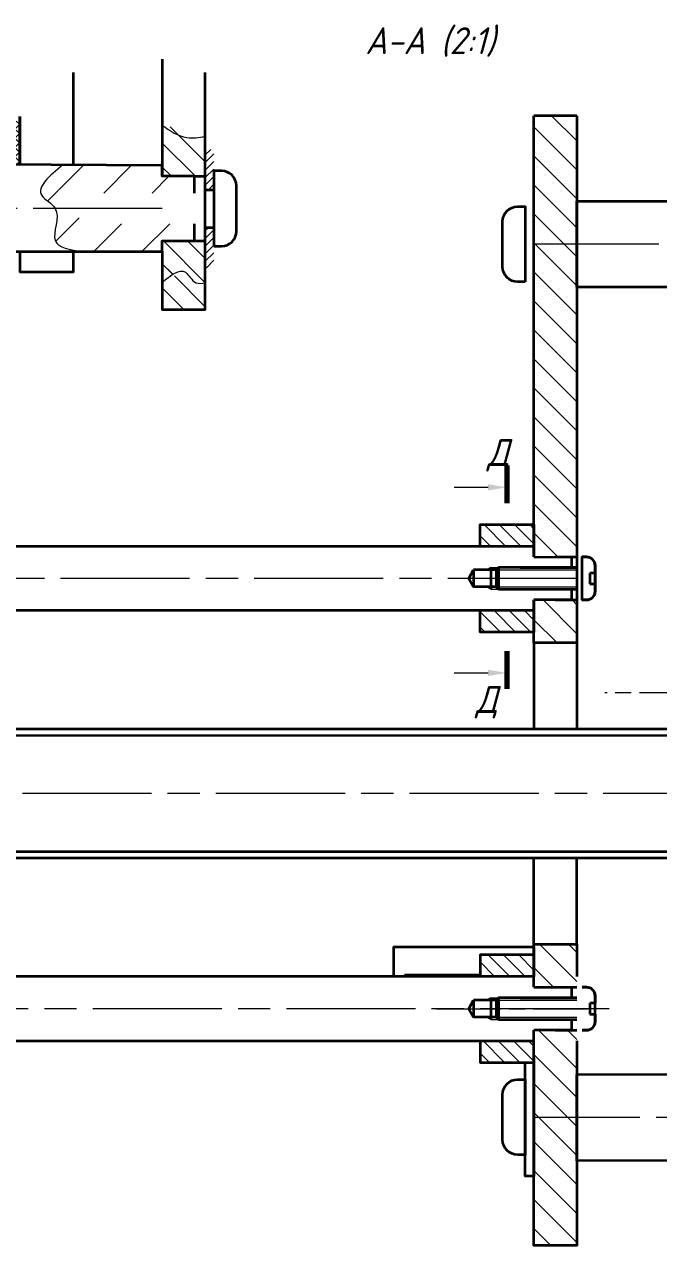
# Model space of a CAD drawing. Header units: millimetres. Extents: x -196 to 2000, y -99 to 952.
# Drawn here: x 218.9 to 336.8, y 216.4 to 443.3 of the extents above; entities that cross this region are included whole.
import ezdxf

# ---------------------------------------------------------------- set-up
doc = ezdxf.new("R2010")
doc.units = ezdxf.units.MM
doc.linetypes.add('AM_ISO08W050', pattern=[18, 12, -1.5, 3, -1.5])
doc.linetypes.add('AM_ISO08W050x2', pattern=[9, 6, -0.75, 1.5, -0.75])
for name, color, linetype, lineweight in [('AM_0', 7, 'Continuous', 35), ('AM_4', 3, 'Continuous', 15), ('AM_5', 3, 'Continuous', 15), ('AM_7', 4, 'AM_ISO08W050', 15), ('AM_8', 1, 'Continuous', 15), ('основные', 7, 'Continuous', 35), ('оч жирные', 7, 'Continuous', 70), ('тонкие', 2, 'Continuous', 15)]:
    doc.layers.add(name, color=color, linetype=linetype, lineweight=lineweight)
doc.styles.get("Standard").update_dxf_attribs({"font": 'geniso.shx', "oblique": 15})
pattern_1 = [(315, (-294.7180121127356, 1469.213407112766), (0.7071067811865477, 0.7071067811865475), [])]
pattern_2 = [(135, (-229.4588857355364, -490.5489178993587), (-1.122532015133644, -1.122532015133644), [])]
pattern_3 = [(45, (-229.4588857355364, -490.5489178993587), (-0.3535533905932738, 0.3535533905932738), [])]

# ---------------------------------------------------------------- blocks, each defined once
blk = doc.blocks.new('GENZOON8270P5')
at = {"layer": 'AM_8'}
h = blk.add_hatch(dxfattribs=at)
h.set_pattern_fill('ANSI31', color=256, scale=0.6, angle=270, style=0)
h.set_pattern_definition([(315, (-294.7180121127356, 1469.213407112766), (1.347038418160373, 1.347038418160373), [])])
h.paths.add_polyline_path([(51.62778003275253, 15.66081263605017), (51.62778003275253, 21.24382533795753), (51.62778003275253, 21.52731898701128), (51.62778003275253, 24.52731898701128), (51.62778003275253, 25.54591594820928), (51.62778003275253, 28.92731898701092), (51.62778003275253, 33.52731898701106), (47.62778003275253, 33.52731898701109), (47.62778003275253, 15.6608126360502), (47.85462274169095, 15.87731898699622), (47.85462274169095, 15.6608126360502)])
h.paths.add_polyline_path([(51.62778003275207, 52.52731898701154), (51.62778003275207, 63.52731898701109), (47.62778003275253, 63.52731898701109), (47.62778003275275, 52.52731898701154)])
h.paths.add_polyline_path([(51.62778003275253, 12.52731898701128), (51.62778003275253, 14.09382533794243), (47.85462274169095, 14.09382533794246), (47.85462274169095, 13.87731898699622), (47.62778003275253, 14.09382533794246), (47.62778003275253, 12.52731898701131)])
h.paths.add_polyline_path([(51.62778003275253, -41.4726810129887), (51.62778003275253, -21.75617466204268), (51.62778003275253, -16.25617466204247), (51.62778003275253, -14.82268101297362), (47.85462274169095, -14.82268101297359), (47.62778003275253, -14.60617466202757), (47.62778003275253, -20.18918736393471), (47.62778003275253, -41.4726810129887)])
h.paths.add_polyline_path([(51.62778003275253, -12.82268101297362), (51.62778003275253, -11.47268101298872), (47.62778003275253, -11.47268101298869), (47.62778003275253, -13.03918736391961), (47.85462274169095, -12.82268101297359)])
h.paths.add_polyline_path([(4.018718076483765, -41.47268101298847), (4.018718076483765, -29.57653150981584), (0.01871807648376489, -29.58335869461099), (0.01871807648376489, -35.03580210928432), (0.01871807648376489, -41.47268101298847)])
h.paths.add_polyline_path([(4.018718076483765, -29.57653150981584), (4.018718076483765, -22.45912078278481), (4.018718076483765, -21.45912116351769), (2.018721882820955, -21.45912116351769), (0.01871807648376489, -21.45912116351769), (0.01871807648376489, -29.58335869461099)])
h.paths.add_polyline_path([(4.018718076483765, -17.45912116351769), (4.018718076483765, -16.45912078278479), (4.018718076483765, -13.4695954177962), (0.01871807648376489, -13.4695954177962), (0.01871807648376489, -17.45912116351769), (2.018721882820955, -17.45912116351769)])
h.paths.add_polyline_path([(4.018718076483765, 14.5304045568123), (4.018718076483765, 18.5304041760794), (2.018721882820955, 18.5304041760794), (0.01871807648376489, 18.5304041760794), (0.01871807648376489, 14.5304045568123)])
h.paths.add_polyline_path([(2.018721882820955, 22.5304041760794), (4.018718076483765, 22.5304041760794), (4.018718076483765, 23.5304045568123), (4.018718076483765, 51.59044008330807), (0.01871807648376489, 51.59044008330807), (0.01871807648376489, 46.09044008330807), (0.01871807648376489, 22.5304041760794)])
h.paths.add_polyline_path([(4.018718076483765, 51.59044008330807), (4.018718076483765, 63.52731898701131), (0.01871807648376489, 63.52731898701131), (0.01871807648376489, 51.59044008330807)])
h = blk.add_hatch(dxfattribs=at)
h.set_pattern_fill('_U', color=256, angle=315, style=0, pattern_type=0)
h.set_pattern_definition(pattern_1)
h.paths.add_polyline_path([(-4.981281923516235, 23.52710543457056), (0.01871807648376489, 23.52712835874809), (0.01871807648376489, 25.53095488331655), (-4.981281923516235, 25.53095488331655)])
h = blk.add_hatch(dxfattribs=at)
h.set_pattern_fill('_U', color=256, angle=315, style=0, pattern_type=0)
h.set_pattern_definition(pattern_1)
h.paths.add_polyline_path([(0.01871807648376489, 17.53478140788479), (-4.981281923516235, 17.53475848370726), (-4.981281923516235, 15.53095488331655), (0.01871807648376489, 15.53095488331655)])
h = blk.add_hatch(dxfattribs=at)
h.set_pattern_fill('_U', color=256, angle=315, style=0, pattern_type=0)
h.set_pattern_definition(pattern_1)
h.paths.add_polyline_path([(0.01871807648376489, -14.45967110928905), (-4.981281923516235, -14.45967110928905), (-4.981282521402733, -16.46348617176574), (0.01871747859726725, -16.46348617176574)])
h = blk.add_hatch(dxfattribs=at)
h.set_pattern_fill('_U', color=256, angle=315, style=0, pattern_type=0)
h.set_pattern_definition(pattern_1)
h.paths.add_polyline_path([(-4.981281923516235, -24.45967110928906), (0.01871807648376489, -24.45967110928906), (0.01871807648376489, -22.45584458472059), (-4.981281923516235, -22.45582166054307)])
at = {"layer": 'AM_0'}
for p, q in [((-6.033628386368491, 20.53040342680924), (-5.581278227128223, 21.31389713934232)), ((-6.033628386368491, 20.53040342680924), (-5.581278007229685, 19.74690984123458)), ((-3.481281923516235, 21.31389820586651), (-5.581278227128223, 21.31389713934232)), ((-5.581278227128223, 21.31389713934232), (-5.581278007229685, 19.74690984123458)), ((-3.981278257511121, 21.53040371481984), (-3.981277976846968, 19.53040371481984)), ((-3.481281923516235, 19.74690984123458), (-5.581278007229685, 19.74690984123458)), ((-6.033628386368491, -19.45912191278785), (-5.581278227128223, -18.67562820025478)), ((-3.481281923516235, -18.67562713373059), (-5.581278227128223, -18.67562820025478)), ((-5.581278227128223, -18.67562820025478), (-5.581278007229685, -20.24261549836251)), ((-3.981278257511121, -18.45912162477725), (-3.981277976846968, -20.45912162477725)), ((-6.033628386368491, -19.45912191278785), (-5.581278007229685, -20.24261549836251)), ((-3.481281923516235, -20.24261549836251), (-5.581278007229685, -20.24261549836251))]:
    blk.add_line(p, q, dxfattribs=at)
at = {"layer": 'AM_4'}
for p, q in [((-3.981278257511121, 21.53040371481984), (-4.381278227128178, 21.31389730774094)), ((-3.981278257511121, 21.53040371481984), (-3.254440096768576, 21.53040371481984)), ((-3.481281923516235, 21.31389820586651), (4.018718076483765, 21.31389820586651)), ((-3.981277976846968, 19.53040371481984), (-4.381278007229639, 19.74691000963321)), ((-3.981277976846968, 19.53040371481984), (-3.254439214577815, 19.53040371481984)), ((-3.481281923516235, 19.74691090775877), (4.018718076483765, 19.74691090775855)), ((-3.981278257511121, -18.45912162477725), (-4.381278227128178, -18.67562803185615)), ((-3.981278257511121, -18.45912162477725), (-3.254440096768576, -18.45912162477725)), ((-3.481281923516235, -18.67562713373059), (4.018718076483765, -18.67562713373059)), ((-3.981277976846968, -20.45912162477725), (-4.381278007229639, -20.24261532996388)), ((-3.481281923516235, -20.24261443183832), (4.018718076483765, -20.24261443183855)), ((-3.981277976846968, -20.45912162477725), (-3.254439214577815, -20.45912162477725))]:
    blk.add_line(p, q, dxfattribs=at)
at = {"layer": 'AM_7'}
for p, q in [((47.62778003275253, 51.59044008330693), (0.01871807648376489, 51.59044008330807)), ((4.018718076483765, 20.5304045568123), (-125.5067100354129, 20.5304045568123)), ((-35.48128192351578, 17.5304045568123), (-120.0131787227654, 17.53860793245303)), ((72.47153196149202, 0.5273189870112844), (-130.6028885457281, 0.5359673785044379)), ((-35.48128192351578, -16.45912078278479), (-120.0131787227654, -16.46732415842553)), ((7.018718076483765, -19.45912049723484), (-127.0131792467826, -19.45913325484025)), ((27.8817900471895, -29.53580210928455), (0.01871807648376489, -29.58335869461099))]:
    blk.add_line(p, q, dxfattribs=at)
at = {"layer": 'AM_7', "linetype": 'AM_ISO08W050x2'}
for p, q in [((24.83079138402604, 9.893004337701996), (6.635655626476819, 9.893004337701996)), ((-9.033628386368491, -19.45912233378408), (5.018721882820955, -19.45912036178856))]:
    blk.add_line(p, q, dxfattribs=at)
at = {"layer": 'основные'}
for p, q in [((4.018718076483765, 63.52731898701131), (0.01871807648376489, 63.52731898701131)), ((2.018721882820955, 22.5304041760794), (4.018718076483765, 22.5304041760794)), ((-3.254439214577815, 21.53040455681253), (-3.481281923516235, 21.31389820586651)), ((-3.481281923516235, 21.31389820586651), (-3.481281923516235, 19.74691090775877)), ((-3.254439214577815, 21.53040455681253), (-3.254439214577815, 19.53040455681253)), ((4.018718076483765, 21.5304045568123), (-3.254439214577815, 21.53040455681253)), ((-1.254439214577815, 21.5304045568123), (4.018718076483765, 21.5304045568123)), ((5.71871807648381, 21.0304045568123), (5.21871807648381, 21.0304045568123)), ((5.21871807648381, 21.0304045568123), (5.21871807648381, 20.0304045568123)), ((-3.481281923516235, 19.74691090775877), (-3.254439214577815, 19.53040455681253)), ((-3.254439214577815, 19.5304045568123), (4.018718076483765, 19.5304045568123)), ((5.21871807648381, 20.0304045568123), (5.71871807648381, 20.0304045568123)), ((2.018721882820955, 18.5304041760794), (4.018718076483765, 18.5304041760794)), ((0.01871807648376489, 14.5304045568123), (0.01830368670334792, 6.529357490799839)), ((4.018718076483765, 14.5304045568123), (4.018718076483765, 6.529150301562368)), ((23.87839955240406, 5.913088817457265), (-120.0131787227654, 5.922087362652064)), ((39.37778003275253, 6.527318987011313), (-119.0131787227654, 6.535522362652273)), ((-120.0131787227654, -4.851042637347973), (23.87839959890221, -4.859246012988251)), ((24.94565712606345, -5.472681012988687), (-118.9720929658242, -5.464477637347727)), ((0.01871807648376489, -13.4695954177962), (0.01871807648376489, -5.471260166397769)), ((4.018718076483765, -13.4695954177962), (4.019173972145836, -5.471488194159519)), ((-4.981281923516235, -16.33308094811082), (-12.00402762473232, -16.33308094811082)), ((-12.00402762473232, -16.33308094811082), (-12.00402762473232, -16.46344251154574)), ((0.01871807648376489, -16.59391431960375), (0.01871807648376489, -16.33308094811082)), ((2.018721882820955, -17.45912116351769), (4.018718076483765, -17.45912116351769)), ((-3.254439214577815, -18.45912078278457), (-3.481281923516235, -18.67562713373059)), ((-3.481281923516235, -18.67562713373059), (-3.481281923516235, -20.24261443183832)), ((-3.254439214577815, -18.45912078278457), (-3.254439214577815, -20.45912078278457)), ((4.018718076483765, -18.45912078278479), (-3.254439214577815, -18.45912078278457)), ((-1.254439214577815, -18.45912078278479), (4.018718076483765, -18.45912078278479)), ((5.71871807648381, -18.95912078278479), (5.21871807648381, -18.95912078278479)), ((5.21871807648381, -18.95912078278479), (5.21871807648381, -19.95912078278479)), ((-3.481281923516235, -20.24261443183832), (-3.254439214577815, -20.45912078278457)), ((5.21871807648381, -19.95912078278479), (5.71871807648381, -19.95912078278479)), ((-3.254439214577815, -20.45912078278479), (4.018718076483765, -20.45912078278479)), ((2.018721882820955, -21.45912116351769), (4.018718076483765, -21.45912116351769)), ((4.018718076483765, -41.47268101298847), (0.01871807648376489, -41.47268101298847))]:
    blk.add_line(p, q, dxfattribs=at)
for points in [[(4.018718076483765, 63.52731898701131), (4.018718076483765, 14.5304045568123), (0.01871807648376489, 14.5304045568123), (0.01872188282095522, 18.53040445674409)], [(0.01871807648376489, 22.52876645778031), (0.01871807648376489, 63.52731898701131)], [(34.12778003275253, 47.59044008330784), (4.018718076483765, 47.59044008330693), (4.018718076483765, 55.59044008330693), (47.61409255135936, 55.59044008330784), (47.61409255135936, 47.59044008330784), (44.62778003275253, 47.59044008330784)], [(-4.981281923516235, 23.52710543457056), (-4.981281923516235, 25.53095488331655), (0.01871807648376489, 25.53095488331655), (0.01871807648376489, 22.52876645778031)], [(-120.009548586325, 22.51751997489723), (-120.0131787227654, 23.52657803224383), (0.01871807648376489, 23.52712835874809), (0.01871807648376489, 22.52876645778031)], [(0.01872188282095522, 22.53040445674409), (0.01872188282095522, 22.53040445674409), (3.518666659928527, 22.5175333407206), (3.518666659928527, 21.5175337214535)], [(3.518666659928527, 19.53040483747699), (3.518666659928527, 18.53040445674409), (0.01872188282095522, 18.53040445674409), (0.01872188282095522, 18.53040445674409)], [(0.01872188282095522, 18.53040445674409), (0.01871807648376489, 17.53478140788479), (-120.0131787227654, 17.53423108138054), (-120.0131830531197, 18.53040445674412)], [(0.01872188282095522, 18.53040445674409), (0.01871807648376489, 15.53095488331655), (-4.981281923516235, 15.53095488331655), (-4.981281923516235, 17.53475848370726)], [(0.01871807648376489, -17.46130934865334), (0.01871807648376489, -13.4695954177962), (4.018718076483765, -13.4695954177962), (4.018718076483765, -16.45912078278479)], [(-12.98128192351624, -16.46343803099558), (-12.98128192351624, -13.69391431960366), (0.01871807648376489, -13.69391431960366), (0.01871807648376489, -16.46349763385729)], [(0.01871807648376489, -17.46130934865334), (0.01871807648376489, -14.45967110928905), (-4.981281923516235, -14.45967110928905), (-4.981281923516235, -16.46347470967976)], [(0.01871807648376489, -17.46130934865334), (0.01871807648376489, -16.46349763385729), (-120.0131787227654, -16.46294730735303), (-120.0131787227654, -17.46104021922747)], [(0.01872188282095522, -17.45912116351769), (0.01872188282095522, -17.45912116351769), (3.518666659928527, -17.47199227954118), (3.518666659928527, -18.47199189880828)], [(-120.0131787227654, -21.45721369465923), (-120.0131787227654, -22.45529425821633), (0.01871807648376489, -22.45584458472059), (0.01871807648376489, -21.45748282408499)], [(-4.981281923516235, -22.45582166054307), (-4.981281923516235, -24.45967110928906), (0.01871807648376489, -24.45967110928906), (0.01871807648376489, -21.45748282408499)], [(3.518666659928527, -20.45912078278479), (3.518666659928527, -21.45912116351769), (0.01872188282095522, -21.45912116351769), (0.01871807648376489, -21.45748282408499)], [(4.018718076483765, -22.45912078278481), (4.018718076483765, -41.47268101298847), (0.01871807648376489, -41.47268101298847), (0.01871807648376489, -21.45748282408499)], [(0.01871807648376489, -24.03580210928432), (0.01871807648376489, -35.03580210928432), (-0.7812819235161896, -35.03580210928432), (-0.7812819235161896, -24.45967110928906)], [(28.8817900471895, -33.53580210928341), (4.018718076483765, -33.58335869461099), (4.018718076483765, -25.58335869461099), (28.8817900471895, -25.53580210928341)]]:
    blk.add_lwpolyline(points, dxfattribs=at)
for points in [[(-0.7812819235161896, 48.09044008330807), (-1.481281923516235, 48.09044008330807, -0.414213562373095), (-2.881281923516326, 49.49044008330816), (-2.881281923516326, 53.69044008330798, -0.414213562373095), (-1.481281923516235, 55.09044008330807), (-0.7812819235161896, 55.09044008330807)], [(-0.7812819235161896, -33.03580210928432), (-1.481281923516235, -33.03580210928432, -0.414213562373095), (-2.881281923516326, -31.63580210928446), (-2.881281923516326, -27.43580210928418, -0.414213562373095), (-1.481281923516235, -26.03580210928432), (-0.7812819235161896, -26.03580210928432)]]:
    blk.add_lwpolyline(points, format="xyb", close=True, dxfattribs=at)
for points in [[(5.71871807648381, 20.0304045568123), (5.71871807648381, 19.33040455681248, -0.414213562373095), (4.918718076483856, 18.5304045568123), (4.518718076483765, 18.5304045568123), (4.518718076483765, 22.5304045568123), (4.918718076483856, 22.5304045568123, -0.414213562373095), (5.71871807648381, 21.73040455681235), (5.71871807648381, 20.0304045568123)], [(5.71871807648381, 21.0304045568123), (5.71871807648381, 21.73040455681212, 0.414213562373095), (4.918718076483856, 22.5304045568123), (4.518718076483765, 22.5304045568123)], [(4.518718076483765, 22.5304045568123), (4.918718076483856, 22.5304045568123, -0.414213562373095), (5.71871807648381, 21.73040455681235), (5.71871807648381, 21.0304045568123)], [(4.518718076483765, 18.5304045568123), (4.918718076483856, 18.5304045568123, 0.414213562373095), (5.71871807648381, 19.33040455681225), (5.71871807648381, 21.0304045568123)], [(5.71871807648381, 20.0304045568123), (5.71871807648381, 19.33040455681248, -0.414213562373095), (4.918718076483856, 18.5304045568123), (4.518718076483765, 18.5304045568123)], [(5.71871807648381, -18.95912078278479), (5.71871807648381, -18.25912078278498, 0.414213562373095), (4.918718076483856, -17.45912078278479), (4.518718076483765, -17.45912078278479)], [(4.518718076483765, -17.45912078278479), (4.918718076483856, -17.45912078278479, -0.414213562373095), (5.71871807648381, -18.25912078278475), (5.71871807648381, -18.95912078278479)], [(4.518718076483765, -21.45912078278479), (4.918718076483856, -21.45912078278479, 0.414213562373095), (5.71871807648381, -20.65912078278484), (5.71871807648381, -18.95912078278479)], [(5.71871807648381, -19.95912078278479), (5.71871807648381, -20.65912078278461, -0.414213562373095), (4.918718076483856, -21.45912078278479), (4.518718076483765, -21.45912078278479)]]:
    blk.add_lwpolyline(points, format="xyb", dxfattribs=at)
blk = doc.blocks.new('GENZOOOQIR3P5')
at = {"layer": 'AM_8'}
h = blk.add_hatch(dxfattribs=at)
h.set_pattern_fill('_U', color=256, scale=0.61, angle=45, style=0, double=1, pattern_type=0)
h.set_pattern_definition([(45, (-293.8613123988321, -419.0883670304927), (-0.431335136523794, 0.431335136523794), []), (135, (-293.8613123988321, -419.0883670304927), (-0.431335136523794, -0.431335136523794), [])])
edge = h.paths.add_edge_path()
edge.add_line((-11.13856851445908, 4), (-11.13856851445908, 8.559025752934645))
edge.add_arc((0, 0), 14.0472285661869, 142.4608403546114, 154.1212497500329)
edge.add_line((-12.63856851445908, 6.131167612781496), (-12.63856851445908, 3.999999999999886))
edge.add_line((-12.63856851445908, 3.999999999999943), (-11.13856851445908, 4))
h = blk.add_hatch(dxfattribs=at)
h.set_pattern_fill('ANSI31', color=256, scale=0.5, angle=90, style=0)
h.set_pattern_definition(pattern_2)
h.paths.add_polyline_path([(6.111431485540862, -9.385525427001028), (6.111431485540862, -6.892603771100312), (6.111431485540862, -3), (5.111431485540862, -3), (2.111431485540862, -3), (2.111431485540862, -4), (2.111431485540891, -6.83212445239144), (2.111431485540862, -9.385525427001028)])
edge = h.paths.add_edge_path(flags=16)
edge.add_spline(control_points=[(6.111431485540862, -6.892603771100369), (5.799901860457481, -6.947332161337783), (5.002086096041836, -7.105998423218125), (4.165419004696446, -5.031240585267483), (2.945079052782802, -6.685672283137023), (2.111431485540862, -6.832124452391497)], knot_values=[0, 0, 0, 0, 0.8745598323163506, 2.243355510110743, 4.583661593112886, 4.583661593112886, 4.583661593112886, 4.583661593112886], degree=3, periodic=0)
edge.add_spline(control_points=[(2.111431485540862, -6.83212445239144), (2.909779903533064, -6.188035898493183), (4.180802780716931, -5.248116256314972), (4.991142880764528, -6.951724391046923), (5.813092963225188, -7.133296209489174), (6.111431485540862, -6.892603771100312)], knot_values=[0, 0, 0, 0, 2.340306083002165, 3.709101760796618, 4.583661593112939, 4.583661593112939, 4.583661593112939, 4.583661593112939], degree=3, periodic=0)
edge = h.paths.add_edge_path()
edge.add_line((6.111431485540862, 3), (6.111431485540862, 6.715077128073688))
edge.add_spline(control_points=[(6.111431485540919, 6.715077128073688), (5.525397879823146, 6.614359985277872), (4.027757432999209, 6.140192060572701), (2.977873962424383, 7.892119922496988), (2.111431485540891, 7.743211037721096)], knot_values=[0, 0, 0, 0, 1.725899568032613, 4.277617902933856, 4.277617902933856, 4.277617902933856, 4.277617902933856], degree=3, periodic=0)
edge.add_line((2.111431485540919, 7.743211037721096), (2.111431485540919, 3))
edge.add_line((2.111431485540919, 3), (5.111431485540919, 3))
edge.add_line((5.111431485540919, 3), (6.111431485540862, 3))
h = blk.add_hatch(dxfattribs=at)
h.set_pattern_fill('_U', color=256, scale=0.5, angle=45, style=0, pattern_type=0)
h.set_pattern_definition(pattern_3)
h.paths.add_polyline_path([(6.111431485540919, 5.5), (6.111431485540919, 1.75), (6.911431485540902, 1.75), (6.91143148554093, 5.5)])
h = blk.add_hatch(dxfattribs=at)
h.set_pattern_fill('ANSI31', color=256, style=0)
h.set_pattern_definition([(45, (-229.4588857355364, -490.5489178993587), (-2.245064030267288, 2.245064030267288), [])])
edge = h.paths.add_edge_path()
edge.add_line((5.111431485540862, -3), (2.111431485540862, -3))
edge.add_line((2.111431485540862, -3), (2.111431485540862, -4))
edge.add_line((2.111431485540862, -4), (-5.314627337769991, -3.999999999999943))
edge.add_spline(control_points=[(-5.314627337769792, -4), (-6.445974177736986, -3.83139488921978), (-8.81482882166074, -3.478363453102077), (-7.352307836712271, -0.8519067208747515), (-7.834752355292949, 0)], knot_values=[5.213890256287462, 5.213890256287462, 5.213890256287462, 5.213890256287462, 7.934251644596062, 10.90988062828703, 10.90988062828703, 10.90988062828703, 10.90988062828714], degree=3, periodic=0)
edge.add_spline(control_points=[(-7.834752355292977, 0), (-8.118021050702936, 0.500199496810751), (-10.24574434289406, 1.457748948213919), (-8.373214606520804, 3.023871139094524), (-7.128160442894, 4.065193429805333)], knot_values=[0, 0, 0, 1.101341240428155e-13, 1.747149170051696, 5.213890256287573, 5.213890256287573, 5.213890256287573, 5.213890256287573], degree=3, periodic=0)
edge.add_line((-7.128160442894, 4.065193429805333), (2.111431485540919, 4))
edge.add_line((2.111431485540919, 4), (2.111431485540919, 3))
edge.add_line((2.111431485540919, 3), (5.111431485540919, 3))
edge.add_line((5.111431485540919, 3), (5.111431485540919, 1.425240473580857))
edge.add_line((5.111431485540919, 1.425240473580857), (-5.288568514459058, 1.425240473580857))
edge.add_line((-5.288568514459058, 1.425240473580857), (-6.111431485540919, 0))
edge.add_line((-6.111431485540919, 0), (-5.288568514459058, -1.425240473580857))
edge.add_line((-5.288568514459058, -1.425240473580857), (5.111431485540919, -1.425240473580857))
edge.add_line((5.111431485540919, -1.425240473580857), (5.111431485540862, -3))
h = blk.add_hatch(dxfattribs=at)
h.set_pattern_fill('_U', color=256, scale=0.5, angle=45, style=0, pattern_type=0)
h.set_pattern_definition(pattern_3)
h.paths.add_polyline_path([(6.911431485540874, -5.5), (6.911431485540902, -1.75), (6.111431485540919, -1.75), (6.111431485540862, -5.5)])
h = blk.add_hatch(dxfattribs=at)
h.set_pattern_fill('ANSI31', color=256, scale=0.5, angle=90, style=0)
h.set_pattern_definition(pattern_2)
edge = h.paths.add_edge_path()
edge.add_line((6.111431485540862, -3), (5.111431485540862, -3))
edge.add_line((5.111431485540862, -3), (2.111431485540862, -3))
edge.add_line((2.111431485540862, -3), (2.111431485540862, -4))
edge.add_line((2.111431485540862, -4), (2.111431485540862, -6.83212445239144))
edge.add_spline(control_points=[(2.111431485540862, -6.83212445239144), (2.909779903533064, -6.188035898493183), (4.175065476395076, -5.167233531348018), (5.000789352463045, -7.087717337127685), (5.799901860457481, -6.947332161337897), (6.111431485540862, -6.892603771100369)], knot_values=[0, 0, 0, 0, 2.340306083002143, 3.709101760796595, 4.583661593112918, 4.583661593112918, 4.583661593112918, 4.583661593112918], degree=3, periodic=0)
edge.add_line((6.111431485540862, -6.892603771100312), (6.111431485540862, -3))
at = {"layer": 'AM_7'}
blk.add_line((2.111431485540919, 0), (-14.0472285661869, 0), dxfattribs=at)
at = {"layer": 'основные'}
for p, q in [((2.111431485540919, 13.88763793712104), (2.111431485540919, 3)), ((-6.138568514459081, 4), (-6.138568514459081, 12.63497554346617)), ((-11.13856851445908, 8.559025752934645), (-11.13856851445908, 4)), ((-11.13856851445908, 4), (-11.13856851445908, 8.559025752934645)), ((-12.63856851445908, 6.131167612781496), (-12.63856851445908, 4)), ((-12.63856851445908, 4), (-12.63856851445908, 6.131167612781496)), ((5.111431485540919, 3), (6.111431485540919, 3)), ((6.111431485540919, 1.75), (6.91143148554093, 1.75)), ((6.111431485540919, -1.75), (6.91143148554093, -1.75)), ((5.111431485540862, -3), (6.111431485540862, -3))]:
    blk.add_line(p, q, dxfattribs=at)
for points in [[(2.111431485540919, -4), (2.111431485540862, -9.385525427001028), (6.111431485540862, -9.385525427001028), (6.111431485540891, 12.64812379715812)], [(-12.63856851445908, 6.131167612781496), (-12.63856851445908, 3.999999999999943), (-13.46568343570789, 3.999999999999943)], [(2.111431485540919, 3), (2.111431485540919, 4), (-13.43261650486977, 4.109676900170768)], [(5.111431485540919, 1.425240473580857), (5.111431485540919, 3), (2.111431485540919, 3), (2.111431485540919, 3)], [(2.111431485540862, -3), (2.111431485540862, -3), (5.111431485540862, -3), (5.111431485540919, -1.425240473580857)], [(-13.46568343570789, -3.999999999999943), (2.111431485540862, -4), (2.111431485540862, -3)], [(-12.96589432060611, -5.404647523897495), (-12.63856851445911, -5.404647523897495), (-12.63856851445914, -4)], [(-11.13856851445914, -4), (-11.13856851445914, -5.885525427000118), (-6.138568514459138, -5.885525427000118), (-6.138568514459138, -4)]]:
    blk.add_lwpolyline(points, dxfattribs=at)
blk.add_lwpolyline([(6.911431485540874, -3.5), (7.611431485540919, -3.5, 0.414213562373095), (9.011431485540953, -2.100000000000023), (9.011431485540953, 2.100000000000023, 0.414213562373095), (7.611431485540976, 3.5), (6.91143148554093, 3.5)], format="xyb", close=True, dxfattribs=at)
at = {"layer": 'тонкие'}
for points in [[(2.111431485540919, 7.743211037721096), (4.389775792038535, 6.594118490655774), (6.111431485540919, 6.715077128073688)], [(-7.128160442894, 4.065193429805333), (-9.094817061164605, 1.21027565431541), (-7.834752355292977, 0), (-7.834752355293034, -2.975628983691081), (-5.314627337769792, -4)], [(2.111431485540862, -6.83212445239144), (4.268758958853965, -5.924947107532489), (5.23687165322454, -6.892603771100369), (6.111431485540862, -6.892603771100369)]]:
    blk.add_spline(points, degree=3, dxfattribs=at)

msp = doc.modelspace()

# ---------------------------------------------------------------- linework, layer by layer
at = {"layer": 'AM_5'}
for p, q in [((298.8261627088533, 357.3039291559925), (305.1453109354584, 357.3039291559925)), ((298.8261627088533, 322.8054910419619), (305.1453109354584, 322.8054910419619))]:
    msp.add_line(p, q, dxfattribs=at)
at = {"layer": 'AM_5', "linetype": 'Continuous'}
for points in [[(305.1453109354584, 356.7205958249925), (305.1453109354584, 357.8872624869925), (308.6453109354584, 357.3039291559925)], [(305.1453109354584, 322.2221577109619), (305.1453109354584, 323.3888243729619), (308.6453109354584, 322.8054910419619)]]:
    msp.add_trace(points, dxfattribs=at)
at = {"layer": 'оч жирные'}
for p, q in [((308.6453109354584, 361.3343416710881), (308.6453109354584, 354.3343416710881)), ((308.6453109354584, 326.8359035570575), (308.6453109354584, 319.8359035570575))]:
    msp.add_line(p, q, dxfattribs=at)

# ---------------------------------------------------------------- block references
at = {"layer": 'AM_0', "xscale": 2, "yscale": 2, "zscale": 2}
for name, p in [('GENZOOOQIR3P5', (240.3422963001382, 409.1127927697881)), ('GENZOON8270P5', (313.6078747824909, 299.3090449786747))]:
    msp.add_blockref(name, p, dxfattribs=at)

# ---------------------------------------------------------------- texts
at = {"layer": 'AM_4', "color": 7, "insert": (294.3696482906449, 440.0700987575626), "char_height": 5, "attachment_point": 5}
msp.add_mtext('A-А (2:1)', dxfattribs=at)
at = {"layer": 'основные', "char_height": 5, "attachment_point": 1}
for insert in [(305.0096621624085, 366.26547286197), (302.8628287765783, 320.3775962876101)]:
    msp.add_mtext('Д', dxfattribs=dict(at, insert=insert))

doc.saveas('drawing.dxf')
